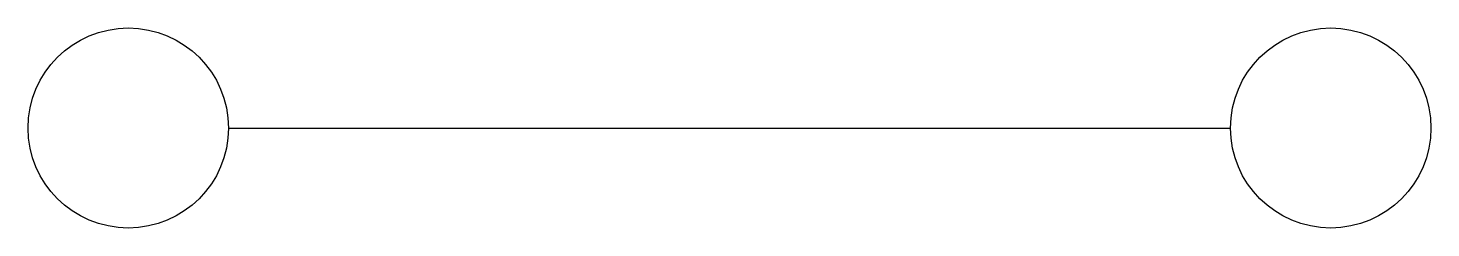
# Model space of a CAD drawing. Header units: millimetres. Extents: x -2935.823 to -2935.239, y 3747.583 to 3747.666.
import ezdxf

# ---------------------------------------------------------------- set-up
doc = ezdxf.new("R2010")
doc.units = ezdxf.units.MM
doc.header["$LTSCALE"] = 10
doc.layers.add('Ele_diagramas', color=2, linetype='Continuous')

msp = doc.modelspace()

# ---------------------------------------------------------------- linework, layer by layer
at = {"layer": 'Ele_diagramas', "color": 4}
msp.add_line((-2935.73936, 3747.62431), (-2935.32269, 3747.62431), dxfattribs=at)
at = {"layer": 'Ele_diagramas', "color": 2}
for centre in [(-2935.78102, 3747.62431), (-2935.28102, 3747.62431)]:
    msp.add_circle(centre, 0.04167, dxfattribs=at)

doc.saveas('drawing.dxf')
